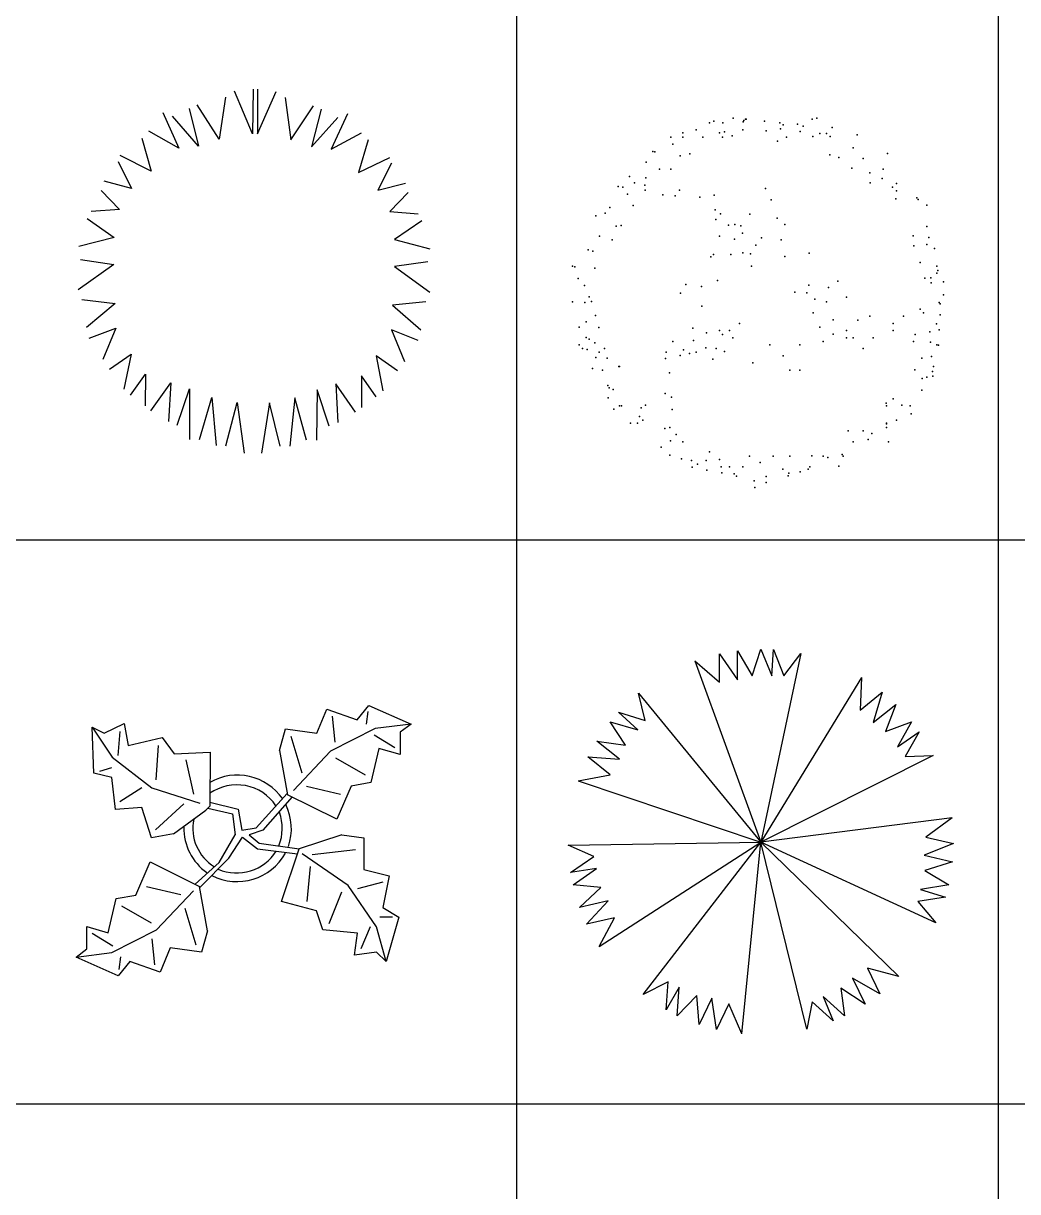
# Model space of a CAD drawing. Header units: inches. Extents: x 7658 to 73799, y 48 to 40262.
# Drawn here: x 49045 to 53208, y 5049 to 9939 of the extents above; entities that cross this region are included whole.
import ezdxf

# ---------------------------------------------------------------- set-up
doc = ezdxf.new("R2010")
doc.units = ezdxf.units.IN
doc.layers.add('www.cad-blocks.net', color=7, linetype='Continuous')
doc.styles.get("Standard").update_dxf_attribs({"font": 'arial.ttf'})

# ---------------------------------------------------------------- blocks, each defined once
blk = doc.blocks.new('A$C516926BB')
for p, q in [((39.7224, 38.5194), (39.7224, 0)), ((41.7391, 38.5194), (41.7391, 2.361)), ((0, 7.0831), (60.3118, 7.0831)), ((0, 4.7221), (62.4121, 4.7221))]:
    blk.add_line(p, q)
blk = doc.blocks.new('A$C25824290')
for p, q in [((0.7318, 1.5231), (0.7293, 1.3364)), ((0.7512, 1.523), (0.7512, 1.3362)), ((0.6168, 1.4902), (0.5898, 1.3137)), ((0.7293, 1.3364), (0.6539, 1.5143)), ((0.7512, 1.3362), (0.829, 1.5131)), ((0.8658, 1.4885), (0.8904, 1.3117)), ((0.3539, 1.425), (0.4215, 1.2766)), ((0.4647, 1.4431), (0.5035, 1.2854)), ((0.5898, 1.3137), (0.4976, 1.4574)), ((0.8904, 1.3117), (0.9845, 1.4541)), ((1.0173, 1.4394), (0.9764, 1.2822)), ((1.1279, 1.4198), (1.0582, 1.2724)), ((0.5035, 1.2854), (0.3946, 1.4097)), ((0.9764, 1.2822), (1.0869, 1.4051)), ((0.4215, 1.2766), (0.2955, 1.3472)), ((1.0582, 1.2724), (1.1852, 1.3412)), ((0.2664, 1.318), (0.3055, 1.18)), ((1.2138, 1.3117), (1.1729, 1.1742)), ((0.3055, 1.18), (0.1754, 1.2456)), ((1.1729, 1.1742), (1.3039, 1.238)), ((0.1669, 1.2212), (0.2227, 1.1074)), ((1.3121, 1.2135), (1.2548, 1.1005)), ((0.2227, 1.1074), (0.1085, 1.1384)), ((1.2548, 1.1005), (1.3694, 1.1299)), ((0.0956, 1.0992), (0.1724, 1.0196)), ((1.3817, 1.0906), (1.3039, 1.012)), ((0.0368, 0.9821), (0.1503, 0.902)), ((0.1724, 1.0196), (0.0536, 1.0114)), ((1.3039, 1.012), (1.4226, 1.0022)), ((1.439, 0.9727), (1.3243, 0.8941)), ((0.1503, 0.902), (0.0024, 0.8647)), ((1.3243, 0.8941), (1.4717, 0.8548)), ((0.1488, 0.789), (0, 0.683)), ((0.0099, 0.8105), (0.1488, 0.789)), ((1.4635, 0.8007), (1.3243, 0.7811)), ((1.3243, 0.7811), (1.4717, 0.6731)), ((0.0158, 0.6434), (0.1549, 0.6268)), ((0.1549, 0.6268), (0.0347, 0.5252)), ((1.4554, 0.6337), (1.3161, 0.619)), ((1.3161, 0.619), (1.4349, 0.5158)), ((0.0465, 0.4809), (0.1575, 0.5236)), ((0.1575, 0.5236), (0.1025, 0.3917)), ((1.4226, 0.4716), (1.3121, 0.5158)), ((1.3121, 0.5158), (1.3653, 0.3832)), ((0.1307, 0.352), (0.2216, 0.4146)), ((0.2216, 0.4146), (0.1909, 0.2676)), ((1.2466, 0.4078), (1.2753, 0.2603)), ((1.3366, 0.3439), (1.2466, 0.4078)), ((0.2193, 0.2427), (0.2819, 0.3303)), ((0.2819, 0.3303), (0.2801, 0.1977)), ((0.3044, 0.1776), (0.3879, 0.2945)), ((0.3879, 0.2945), (0.3775, 0.1325)), ((1.1852, 0.3242), (1.1852, 0.1916)), ((1.2466, 0.2358), (1.1852, 0.3242)), ((0.4141, 0.1173), (0.4653, 0.2689)), ((0.4653, 0.2689), (0.4665, 0.0576)), ((1.0009, 0.2653), (0.9969, 0.054)), ((1.0501, 0.113), (1.0009, 0.2653)), ((1.0787, 0.2899), (1.0869, 0.1277)), ((1.1606, 0.1719), (1.0787, 0.2899)), ((0.5075, 0.057), (0.559, 0.2332)), ((0.559, 0.2332), (0.5768, 0.0315)), ((0.6177, 0.031), (0.6652, 0.2121)), ((0.6652, 0.2121), (0.6951, 0.0005)), ((0.8003, 0.2112), (0.7676, 0)), ((0.8453, 0.0295), (0.8003, 0.2112)), ((0.9068, 0.2309), (0.8863, 0.0295)), ((0.9559, 0.054), (0.9068, 0.2309))]:
    blk.add_line(p, q)
blk = doc.blocks.new('A$C0FD21BF8')
for p in [(0.5735, 1.5265), (0.5914, 1.5335), (0.6294, 1.5265), (0.6727, 1.5451), (0.7147, 1.5304), (0.7176, 1.536), (0.7242, 1.5421), (0.7273, 1.5415), (0.8034, 1.5327), (0.8672, 1.5265), (0.882, 1.5174), (0.941, 1.5212), (1.0026, 1.5421), (1.0227, 1.5462), (0.4617, 1.4841), (0.5175, 1.4965), (0.6153, 1.4837), (0.6354, 1.4879), (0.6676, 1.472), (0.7133, 1.4965), (0.8098, 1.4922), (0.8707, 1.5009), (0.9533, 1.4902), (0.9651, 1.5115), (1.0063, 1.4685), (1.035, 1.4815), (1.063, 1.4815), (1.0781, 1.4684), (1.0866, 1.5071), (1.1908, 1.4762), (0.4116, 1.4667), (0.4196, 1.4365), (0.4616, 1.4665), (0.5455, 1.4665), (0.627, 1.4663), (0.8583, 1.4499), (0.8952, 1.4665), (1.1749, 1.4216), (0.3357, 1.4066), (0.3442, 1.4054), (0.451, 1.3875), (0.4912, 1.3957), (1.077, 1.3916), (1.1151, 1.3806), (1.2169, 1.3766), (1.3188, 1.3979), (0.3077, 1.3616), (0.3637, 1.3316), (0.411, 1.3323), (1.1696, 1.3367), (1.3008, 1.3316), (0.2378, 1.3016), (0.2593, 1.2752), (0.3067, 1.2953), (1.2448, 1.3166), (1.2457, 1.2752), (1.2958, 1.2927), (1.3567, 1.2716), (0.1906, 1.2596), (0.2098, 1.2566), (0.2301, 1.2274), (0.303, 1.2653), (0.3044, 1.2448), (0.3777, 1.2242), (0.448, 1.2445), (0.448, 1.2445), (0.5931, 1.2238), (0.8074, 1.2516), (1.3393, 1.2575), (1.3567, 1.2416), (0.2539, 1.1801), (0.4292, 1.2212), (0.5322, 1.2152), (0.8312, 1.2042), (1.3531, 1.2078), (1.4406, 1.2116), (1.4469, 1.2049), (1.4826, 1.1816), (0.0979, 1.1366), (0.1369, 1.1487), (0.1558, 1.172), (0.5975, 1.1624), (0.6192, 1.1449), (0.7417, 1.1442), (0.8564, 1.1269), (0.1819, 1.0931), (0.2028, 1.0966), (0.6004, 1.1215), (0.6533, 1.0981), (0.6796, 1.1001), (0.7048, 1.095), (0.889, 1.1006), (1.4826, 1.0916), (0.1131, 1.0523), (0.1663, 1.0369), (0.6156, 1.0514), (0.678, 1.0396), (0.7107, 1.0647), (0.7904, 1.0452), (0.8731, 1.0363), (1.4257, 1.0528), (1.4909, 1.0468), (0.066, 0.994), (0.0842, 0.9888), (0.7126, 0.9816), (0.7674, 1.0137), (0.9899, 0.9806), (1.4286, 1.0119), (1.4826, 1.0166), (1.5147, 0.9995), (0.5793, 0.9648), (0.5903, 0.9755), (0.6621, 0.9753), (0.7455, 0.9779), (0.8884, 0.9661), (1.4546, 0.9416), (0, 0.9266), (0.0094, 0.9239), (0.0934, 0.9176), (0.7492, 0.9264), (1.5246, 0.9266), (1.5246, 0.8966), (1.5294, 0.9085), (0.0232, 0.8742), (0.0496, 0.846), (0.4735, 0.8491), (0.5392, 0.8417), (0.6068, 0.866), (0.9892, 0.8462), (1.0719, 0.8372), (1.1111, 0.8635), (1.4746, 0.8764), (1.4998, 0.8774), (1.5012, 0.8569), (1.5532, 0.8612), (0.0697, 0.7982), (0.4516, 0.8133), (0.9298, 0.8171), (0.9813, 0.814), (1.0139, 0.7877), (1.1466, 0.7962), (1.5525, 0.8066), (0, 0.7766), (0.0509, 0.7748), (0.0789, 0.7789), (0.5411, 0.7586), (1.063, 0.7766), (1.4546, 0.7466), (1.535, 0.7739), (1.5383, 0.7692), (0.0567, 0.693), (0.0954, 0.7196), (0.6993, 0.6866), (1.0071, 0.7316), (1.091, 0.7016), (1.1946, 0.6997), (1.2446, 0.7171), (1.3427, 0.6866), (1.3847, 0.7166), (1.4686, 0.7316), (1.5387, 0.7225), (0.028, 0.6716), (0.1097, 0.6695), (0.5029, 0.6672), (0.5613, 0.6479), (0.6154, 0.6566), (0.6271, 0.6404), (0.6574, 0.6566), (1.035, 0.6716), (1.091, 0.6416), (1.1469, 0.6566), (1.3427, 0.6566), (1.3427, 0.6566), (1.4346, 0.6408), (1.4949, 0.6509), (1.5238, 0.6845), (1.5351, 0.6591), (0.028, 0.5966), (0.0571, 0.6283), (0.0699, 0.6204), (0.0937, 0.6053), (0.4196, 0.6116), (0.5066, 0.6158), (0.6714, 0.6266), (0.8252, 0.5966), (0.9511, 0.5966), (1.049, 0.6116), (1.1469, 0.6266), (1.1749, 0.6266), (1.2588, 0.6266), (1.4267, 0.6116), (1.4985, 0.6086), (1.5246, 0.5966), (1.5315, 0.5957), (0.042, 0.5816), (0.0608, 0.5768), (0.0981, 0.5439), (0.1119, 0.5666), (0.1339, 0.5813), (0.1449, 0.5418), (0.3897, 0.5397), (0.3916, 0.5666), (0.45, 0.552), (0.4646, 0.5759), (0.4902, 0.5602), (0.5175, 0.5666), (0.5578, 0.5845), (0.6014, 0.5816), (0.6363, 0.5692), (0.8812, 0.5516), (1.2169, 0.5816), (1.4623, 0.5414), (1.5023, 0.548), (0.0828, 0.4978), (0.1259, 0.4916), (0.1931, 0.5058), (0.1958, 0.5066), (0.5874, 0.5366), (0.7553, 0.5216), (0.9091, 0.4916), (0.9511, 0.4916), (1.433, 0.492), (1.5106, 0.5066), (0.4062, 0.4804), (1.4641, 0.4566), (1.4826, 0.4616), (1.5073, 0.4858), (1.5087, 0.4654), (0.1475, 0.427), (0.1539, 0.4166), (0.1693, 0.4094), (0.388, 0.3932), (0.388, 0.3932), (1.4616, 0.407), (0.1487, 0.3755), (0.3059, 0.345), (0.4136, 0.3775), (1.3125, 0.3526), (1.3427, 0.3716), (1.3783, 0.3451), (0.1725, 0.3282), (0.1958, 0.3416), (0.2048, 0.3421), (0.2797, 0.2967), (0.2875, 0.3332), (0.4173, 0.3261), (1.3148, 0.3416), (1.4127, 0.3416), (1.4174, 0.3077), (0.242, 0.2693), (0.2716, 0.2689), (0.2937, 0.2817), (0.3864, 0.2466), (0.4065, 0.2507), (1.3144, 0.2694), (1.3148, 0.2667), (1.3148, 0.2517), (1.3567, 0.2817), (0.4102, 0.1956), (0.4336, 0.2217), (1.1537, 0.2365), (1.2169, 0.2367), (1.2378, 0.2015), (1.2524, 0.2254), (0.371, 0.1694), (0.4616, 0.1917), (0.5728, 0.149), (1.1749, 0.1917), (1.3232, 0.191), (0.4066, 0.1359), (0.4566, 0.1196), (0.4979, 0.1128), (0.5596, 0.1135), (0.6154, 0.1167), (0.7413, 0.1317), (0.7859, 0.1044), (0.8392, 0.1317), (0.9091, 0.1317), (1.0022, 0.1325), (1.049, 0.1317), (1.0679, 0.125), (1.1282, 0.1374), (1.1329, 0.1317), (0.5001, 0.0844), (0.5235, 0.0972), (0.5625, 0.0726), (0.6222, 0.0861), (0.6249, 0.0608), (0.6574, 0.0867), (0.6764, 0.0578), (0.7133, 0.0867), (0.8798, 0.0761), (0.9054, 0.0605), (0.9527, 0.0661), (0.9858, 0.0769), (0.9931, 0.0867), (1.1151, 0.0892), (0.6862, 0.0469), (0.7605, 0.0284), (0.8104, 0.0202), (0.8106, 0.0459), (0.9027, 0.0486), (0.763, 0)]:
    blk.add_point(p)
at = {"width": 0.8, "flags": 9}
for tag in ['YSIZE', 'XSIZE']:
    blk.add_attdef(tag, (0.7915, 0.7925), '', height=0.000313, dxfattribs=at)
blk = doc.blocks.new('A$C1D5C759D')
at = {"linetype": 'Continuous'}
for p, q in [((1.1772, 1.0713), (1.2258, 1.1314)), ((1.2258, 1.1314), (1.4022, 1.0531)), ((1.0086, 1.0147), (1.0496, 1.116)), ((1.0496, 1.116), (1.1772, 1.0713)), ((1.0722, 1.0861), (1.0836, 0.9774)), ((1.2221, 1.1052), (1.2147, 1.0527)), ((0.0678, 1.0404), (0.1507, 0.914)), ((0.0678, 1.0404), (0.1179, 1.0149)), ((0.0747, 0.8475), (0.0678, 1.0404)), ((0.1179, 1.0149), (0.2021, 1.0562)), ((0.2021, 1.0562), (0.2181, 0.9638)), ((0.8512, 0.9431), (0.8773, 1.0331)), ((0.8773, 1.0331), (1.0086, 1.0147)), ((1.2523, 1.034), (1.065, 0.9398)), ((1.4022, 1.0531), (1.2523, 1.034)), ((1.4022, 1.0531), (1.3573, 1.0192)), ((0.1759, 0.9222), (0.185, 1.0228)), ((0.2181, 0.9638), (0.3609, 0.9963)), ((0.3609, 0.9963), (0.4107, 0.9288)), ((0.8998, 1.0032), (0.9452, 0.8495)), ((1.2486, 1.0077), (1.335, 0.9554)), ((1.3573, 1.0192), (1.3575, 0.9255)), ((0.3439, 0.9629), (0.3344, 0.8204)), ((0.4107, 0.9288), (0.5617, 0.9361)), ((0.5617, 0.9361), (0.56, 0.7098)), ((0.8512, 0.9431), (0.8854, 0.7575)), ((1.065, 0.9398), (0.911, 0.7751)), ((1.2675, 0.9515), (1.234, 0.8089)), ((1.3575, 0.9255), (1.2675, 0.9515)), ((0.1507, 0.914), (0.3174, 0.787)), ((0.4933, 0.7605), (0.4609, 0.9033)), ((1.2115, 0.8389), (1.0876, 0.9099)), ((0.15, 0.8302), (0.0747, 0.8475)), ((0.0999, 0.8557), (0.1504, 0.8721)), ((0.1658, 0.6959), (0.15, 0.8302)), ((0.1828, 0.7293), (0.2755, 0.7873)), ((0.3174, 0.787), (0.5181, 0.7221)), ((0.9641, 0.7933), (1.1066, 0.7599)), ((1.1516, 0.7938), (1.0919, 0.6549)), ((1.234, 0.8089), (1.1516, 0.7938)), ((0.7546, 0.6186), (0.8844, 0.7628)), ((0.9042, 0.7482), (0.7813, 0.6089)), ((1.0919, 0.6549), (0.8854, 0.7575)), ((0.2749, 0.7034), (0.1658, 0.6959)), ((0.3158, 0.5773), (0.2749, 0.7034)), ((0.3329, 0.6108), (0.4511, 0.7189)), ((0.4082, 0.5934), (0.5431, 0.693)), ((0.5431, 0.693), (0.56, 0.7098)), ((0.5515, 0.7014), (0.6554, 0.6773)), ((0.5601, 0.7264), (0.6783, 0.6969)), ((0.6783, 0.6969), (0.6935, 0.6089)), ((0.6554, 0.6773), (0.6668, 0.5893)), ((0.4082, 0.5934), (0.3158, 0.5773)), ((0.5996, 0.4745), (0.6668, 0.5893)), ((0.6935, 0.6089), (0.7546, 0.6186)), ((0.7813, 0.6089), (0.7241, 0.5893)), ((0.7241, 0.5893), (0.766, 0.5551)), ((1.1126, 0.5897), (0.9339, 0.5306)), ((1.1126, 0.5897), (1.2054, 0.5765)), ((0.6401, 0.4915), (0.6974, 0.5795)), ((0.6974, 0.5795), (0.7595, 0.5316)), ((0.766, 0.5551), (0.9339, 0.5306)), ((1.2054, 0.5765), (1.2054, 0.4439)), ((0.5177, 0.3692), (0.6401, 0.4915)), ((0.7595, 0.5316), (0.927, 0.5102)), ((0.8607, 0.3113), (0.9338, 0.5306)), ((1.1391, 0.3776), (0.946, 0.5096)), ((0.9886, 0.5071), (1.1702, 0.5286)), ((0.2507, 0.3377), (0.3103, 0.4766)), ((0.3103, 0.4766), (0.5168, 0.3739)), ((0.5996, 0.4745), (0.4981, 0.3832)), ((0.98, 0.4571), (0.9667, 0.3113)), ((1.2054, 0.4439), (1.3114, 0.4174)), ((1.3114, 0.4174), (1.2849, 0.2848)), ((0.4382, 0.3381), (0.2956, 0.3715)), ((0.3372, 0.1916), (0.4914, 0.3546)), ((0.551, 0.1884), (0.5168, 0.3739)), ((1.0595, 0.2185), (1.1126, 0.3511)), ((1.2584, 0.2052), (1.1391, 0.3776)), ((1.2849, 0.3909), (1.1789, 0.3643)), ((0.1348, 0.1799), (0.1682, 0.3225)), ((0.1682, 0.3225), (0.2507, 0.3377)), ((1.0065, 0.2715), (0.8607, 0.3113)), ((0.1908, 0.2925), (0.3147, 0.2216)), ((0.5024, 0.1282), (0.457, 0.2819)), ((1.033, 0.192), (1.0065, 0.2715)), ((1.3247, 0.245), (1.2717, 0.245)), ((1.2849, 0.2848), (1.3512, 0.245)), ((1.3512, 0.245), (1.2982, 0.0594)), ((0.0447, 0.206), (0.1348, 0.1799)), ((0.0449, 0.1122), (0.0447, 0.206)), ((1.2319, 0.2052), (1.1921, 0.1124)), ((1.2982, 0.0594), (1.2584, 0.2052)), ((0.1536, 0.1237), (0.0673, 0.176)), ((0.15, 0.0974), (0.3372, 0.1916)), ((0.3301, 0.0453), (0.3186, 0.1541)), ((0.551, 0.1884), (0.525, 0.0983)), ((1.1789, 0.1787), (1.033, 0.192)), ((1.1656, 0.0859), (1.1789, 0.1787)), ((0, 0.0783), (0.0449, 0.1122)), ((0.3937, 0.1167), (0.3526, 0.0154)), ((0.525, 0.0983), (0.3937, 0.1167)), ((1.2584, 0.0992), (1.1656, 0.0859)), ((1.2982, 0.0594), (1.2584, 0.0992)), ((0, 0.0783), (0.15, 0.0974)), ((0.1764, 0), (0, 0.0783)), ((0.225, 0.0601), (0.1764, 0)), ((0.1801, 0.0263), (0.1875, 0.0788)), ((0.3526, 0.0154), (0.225, 0.0601))]:
    blk.add_line(p, q, dxfattribs=at)
for centre, radius, start, end in [((0.6753, 0.61), 0.2298, 34.3757, 120.1028), ((0.673, 0.6022), 0.1967, 33.8219, 124.9414), ((0.6716, 0.6151), 0.2298, 341.2017, 26.0918), ((0.6765, 0.6163), 0.1875, 168.1647, 238.6725), ((0.6653, 0.6163), 0.1979, 338.4094, 20.0301), ((0.6765, 0.6163), 0.225, 178.6147, 235.1169), ((0.6744, 0.6244), 0.2306, 242.5812, 331.2714), ((0.6712, 0.6284), 0.1983, 247.3711, 327.472)]:
    blk.add_arc(centre, radius, start, end, dxfattribs=at)
blk = doc.blocks.new('A$C67F77F2F')
for p, q in [((0.6336, 1.4714), (0.6336, 1.5907)), ((0.6336, 1.5907), (0.7086, 1.4816)), ((0.7086, 1.4816), (0.7086, 1.6035)), ((0.7086, 1.6035), (0.77, 1.4987)), ((0.77, 1.4987), (0.8066, 1.6095)), ((0.8066, 1.6095), (0.8519, 1.4987)), ((0.9737, 1.592), (0.8066, 0.8028)), ((0.8519, 1.4987), (0.859, 1.6078)), ((0.859, 1.6078), (0.903, 1.4987)), ((0.903, 1.4987), (0.9737, 1.592)), ((0.5305, 1.5607), (0.8066, 0.8028)), ((0.5305, 1.5607), (0.6336, 1.4714)), ((1.2271, 1.4913), (0.8066, 0.8028)), ((1.2271, 1.4913), (1.2215, 1.355)), ((0.3226, 1.312), (0.2938, 1.4255)), ((0.2938, 1.4255), (0.8066, 0.8028)), ((1.2215, 1.355), (1.3148, 1.4293)), ((1.3148, 1.4293), (1.2763, 1.3027)), ((1.2763, 1.3027), (1.3716, 1.3787)), ((1.3716, 1.3787), (1.3279, 1.2653)), ((0.2907, 1.272), (0.2099, 1.3456)), ((0.2099, 1.3456), (0.3226, 1.312)), ((0.2397, 1.208), (0.1759, 1.3057)), ((0.1759, 1.3057), (0.2907, 1.272)), ((1.3279, 1.2653), (1.4374, 1.3057)), ((1.4374, 1.3057), (1.3789, 1.2013)), ((0.2147, 1.1494), (0.1195, 1.2254)), ((0.1195, 1.2254), (0.2397, 1.208)), ((1.3789, 1.2013), (1.4687, 1.2638)), ((1.4687, 1.2638), (1.4108, 1.1613)), ((0.1759, 1.0843), (0.0827, 1.1587)), ((0.0827, 1.1587), (0.2147, 1.1494)), ((1.5279, 1.1642), (0.8066, 0.8028)), ((1.4108, 1.1613), (1.5279, 1.1642)), ((0.0418, 1.0594), (0.1759, 1.0843)), ((0.0418, 1.0594), (0.8066, 0.8028)), ((1.6071, 0.9033), (0.8066, 0.8028)), ((1.6071, 0.9033), (1.497, 0.8227)), ((0, 0.7901), (0.8066, 0.8028)), ((0.1067, 0.7419), (0, 0.7901)), ((0.1291, 0.3648), (0.8066, 0.8028)), ((0.3136, 0.1642), (0.8066, 0.8028)), ((0.7266, 0), (0.8066, 0.8028)), ((1.5389, 0.4642), (0.8066, 0.8028)), ((0.9985, 0.0192), (0.8066, 0.8028)), ((1.3843, 0.2397), (0.8066, 0.8028)), ((1.6133, 0.7962), (1.4903, 0.7473)), ((1.497, 0.8227), (1.6133, 0.7962)), ((0.0101, 0.6746), (0.1067, 0.7419)), ((1.4903, 0.7473), (1.6091, 0.7201)), ((0.1181, 0.692), (0.0101, 0.6746)), ((0.0201, 0.6232), (0.1181, 0.692)), ((1.6091, 0.7201), (1.4933, 0.6836)), ((1.4933, 0.6836), (1.5931, 0.6232)), ((0.1363, 0.6122), (0.0201, 0.6232)), ((0.0478, 0.529), (0.1363, 0.6122)), ((1.5931, 0.6232), (1.475, 0.6038)), ((1.475, 0.6038), (1.5798, 0.5726)), ((0.1666, 0.5561), (0.0478, 0.529)), ((0.077, 0.4587), (0.1666, 0.5561)), ((1.5798, 0.5726), (1.4637, 0.5539)), ((1.4637, 0.5539), (1.5389, 0.4642)), ((0.1933, 0.4852), (0.077, 0.4587)), ((0.1291, 0.3648), (0.1933, 0.4852)), ((1.3843, 0.2397), (1.2527, 0.2754)), ((1.2527, 0.2754), (1.3044, 0.1679)), ((0.4178, 0.2176), (0.3136, 0.1642)), ((0.4102, 0.1001), (0.4178, 0.2176)), ((1.3044, 0.1679), (1.1895, 0.2336)), ((1.1895, 0.2336), (1.2424, 0.1238)), ((0.4639, 0.1954), (0.4102, 0.1001)), ((0.4566, 0.0759), (0.4639, 0.1954)), ((0.5377, 0.1598), (0.4566, 0.0759)), ((0.5475, 0.0388), (0.5377, 0.1598)), ((0.6004, 0.1486), (0.5475, 0.0388)), ((0.6207, 0.0177), (0.6004, 0.1486)), ((1.1567, 0.0759), (1.0678, 0.1561)), ((1.0678, 0.1561), (1.1088, 0.0547)), ((1.2424, 0.1238), (1.1416, 0.1916)), ((1.1416, 0.1916), (1.1567, 0.0759)), ((0.6725, 0.1252), (0.6207, 0.0177)), ((0.7266, 0), (0.6725, 0.1252)), ((1.0217, 0.1339), (0.9985, 0.0192)), ((1.1088, 0.0547), (1.0217, 0.1339))]:
    blk.add_line(p, q)

msp = doc.modelspace()

# ---------------------------------------------------------------- block references
at = {"xscale": 1000, "yscale": 1000, "zscale": 1000}
for name, p in [('A$C25824290', (49275, 8139.8)), ('A$C0FD21BF8', (51344.4, 7996.1)), ('A$C67F77F2F', (51326.3, 5709.5)), ('A$C1D5C759D', (49265.9, 5952.7))]:
    msp.add_blockref(name, p, dxfattribs=at)
at = {"layer": 'www.cad-blocks.net', "color": 155, "true_color": 0x546d8e, "xscale": 1000, "yscale": 1000, "zscale": 1000}
msp.add_blockref('A$C516926BB', (11386.7, 694.4), dxfattribs=at)

doc.saveas('drawing.dxf')
